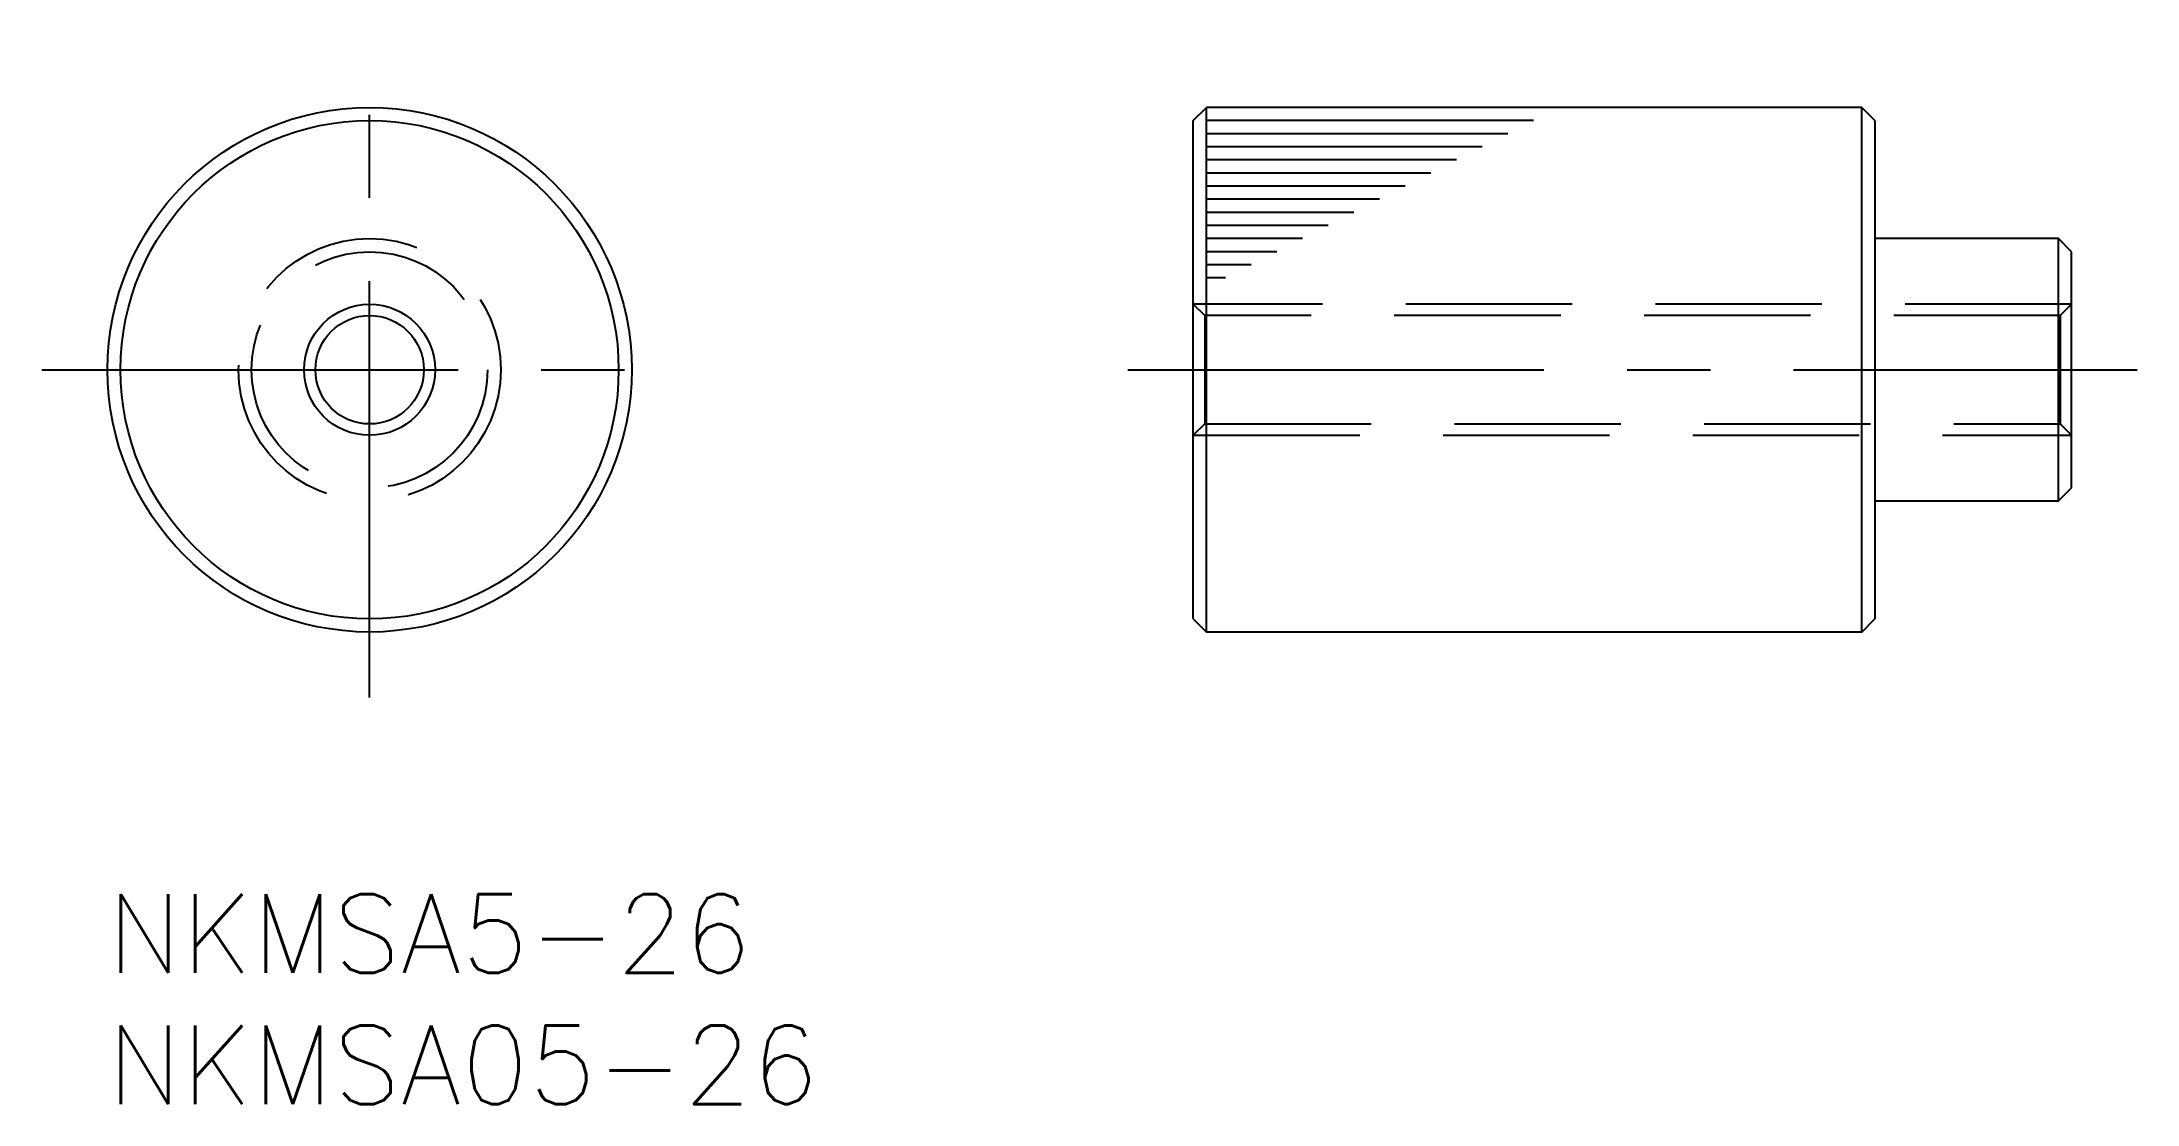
# Model space of a CAD drawing. Extents: x -2.5 to 77.4, y -8 to 32.5.
import ezdxf

# ---------------------------------------------------------------- set-up
doc = ezdxf.new("R2010")
doc.units = 0
doc.header["$LTSCALE"] = 0.5
doc.linetypes.add('CENTER', pattern=[50.8, 31.75, -6.35, 6.35, -6.35])
doc.linetypes.add('DASHED', pattern=[19.05, 12.7, -6.35])
for name, color, linetype in [('MSM_CENTER', 1, 'CENTER'), ('MSM_CONTINUOUS', 7, 'CONTINUOUS'), ('MSM_DASHED', 4, 'DASHED'), ('MSM_NARROW', 5, 'CONTINUOUS'), ('MSM_PART_NUMBER', 7, 'CONTINUOUS')]:
    doc.layers.add(name, color=color, linetype=linetype)
doc.styles.get("Standard").update_dxf_attribs({"font": 'txt.shx', "height": 3, "bigfont": 'bigfont.shx'})

# ---------------------------------------------------------------- blocks, each defined once
blk = doc.blocks.new('*U2')
at = {"layer": 'MSM_PART_NUMBER'}
blk.add_text('NKMSA5-26', height=3, dxfattribs=at).set_placement((0, -3))
blk = doc.blocks.new('*U3')
at = {"layer": 'MSM_PART_NUMBER'}
blk.add_text('NKMSA05-26', height=3, dxfattribs=at).set_placement((0, -8))

msp = doc.modelspace()

# ---------------------------------------------------------------- linework, layer by layer
at = {"layer": 'MSM_CENTER'}
for p, q in [((10, 7.5), (10, 32.5)), ((-2.5, 20), (22.5, 20)), ((38.921, 20), (77.421, 20))]:
    msp.add_line(p, q, dxfattribs=at)
at = {"layer": 'MSM_CONTINUOUS'}
for p, q in [((41.421, 29.5), (41.921, 30)), ((41.921, 10), (41.921, 30)), ((66.921, 30), (41.921, 30)), ((66.921, 10), (66.921, 30)), ((67.421, 29.5), (66.921, 30)), ((41.421, 10.5), (41.421, 29.5)), ((67.421, 29.5), (67.421, 10.5)), ((74.421, 25), (67.421, 25)), ((74.421, 15), (74.421, 25)), ((74.921, 24.5), (74.421, 25)), ((74.921, 15.5), (74.921, 24.5)), ((74.421, 15), (74.921, 15.5)), ((67.421, 15), (74.421, 15)), ((41.421, 10.5), (41.921, 10)), ((66.921, 10), (67.421, 10.5)), ((66.921, 10), (41.921, 10))]:
    msp.add_line(p, q, dxfattribs=at)
for radius in [10, 9.5, 2.067]:
    msp.add_circle((10, 20), radius, dxfattribs=at)
at = {"layer": 'MSM_DASHED'}
for p, q in [((74.921, 22.5), (41.421, 22.5)), ((41.854, 22.067), (41.421, 22.5)), ((74.488, 22.067), (74.921, 22.5)), ((41.854, 22.067), (41.854, 17.933)), ((74.488, 22.067), (41.854, 22.067)), ((74.488, 22.067), (74.488, 17.933)), ((41.421, 17.5), (41.854, 17.933)), ((41.854, 17.933), (74.488, 17.933)), ((74.488, 17.933), (74.921, 17.5)), ((41.421, 17.5), (74.921, 17.5))]:
    msp.add_line(p, q, dxfattribs=at)
for radius in [5, 4.5]:
    msp.add_circle((10, 20), radius, dxfattribs=at)
at = {"layer": 'MSM_NARROW'}
for p, q in [((54.396, 29.5), (41.921, 29.5)), ((53.417, 29), (41.921, 29)), ((52.437, 28.5), (41.921, 28.5)), ((51.458, 28), (41.921, 28)), ((50.479, 27.5), (41.921, 27.5)), ((49.5, 27), (41.921, 27)), ((48.52, 26.5), (41.921, 26.5)), ((47.541, 26), (41.921, 26)), ((46.562, 25.5), (41.921, 25.5)), ((45.582, 25), (41.921, 25)), ((44.603, 24.5), (41.921, 24.5)), ((43.624, 24), (41.921, 24)), ((42.645, 23.5), (41.921, 23.5))]:
    msp.add_line(p, q, dxfattribs=at)
msp.add_circle((10, 20), 2.5, dxfattribs=at)

# ---------------------------------------------------------------- block references
at = {"layer": 'MSM_CONTINUOUS'}
for name in ['*U2', '*U3']:
    msp.add_blockref(name, (0, 0), dxfattribs=at)

doc.saveas('drawing.dxf')
